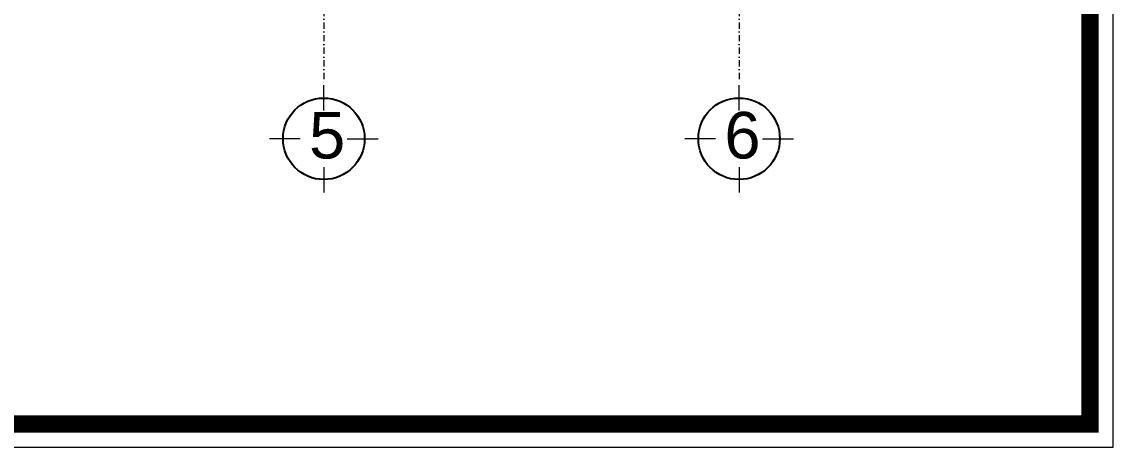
# Model space of a CAD drawing. Header units: millimetres. Extents: x 615730 to 2792744, y 139412 to 597571.
# Drawn here: x 1307014 to 1315686, y 255999 to 259380 of the extents above; entities that cross this region are included whole.
import ezdxf
from ezdxf.enums import TextEntityAlignment as Align

# ---------------------------------------------------------------- set-up
doc = ezdxf.new("R2010")
doc.units = ezdxf.units.MM
doc.header["$MEASUREMENT"] = 0
doc.linetypes.add('DASHDOT', pattern=[1, 0.5, -0.25, 0, -0.25])
doc.layers.get('0').update_dxf_attribs({"lineweight": 5})
for name, color, linetype, lineweight in [('0.1(9)', 9, 'Continuous', 13), ('thay', 7, 'Continuous', 15), ('TIM TRUC', 149, 'DASHDOT', 9)]:
    doc.layers.add(name, color=color, linetype=linetype, lineweight=lineweight)
for name, color, linetype in [('H', 252, 'Continuous'), ('netthay', 3, 'Continuous'), ('TEXT', 2, 'Continuous')]:
    doc.layers.add(name, color=color, linetype=linetype)
doc.styles.add('H280', font='', dxfattribs={"height": 200})
doc.styles.add('KT OZON', font='', dxfattribs={"height": 200})
doc.styles.get('H280').set_extended_font_data('VNI-Avo')
doc.styles.get('KT OZON').set_extended_font_data('VNI-Helve')

# ---------------------------------------------------------------- blocks, each defined once
blk = doc.blocks.new('TRUC 1')
at = {"ltscale": 50}
blk.add_circle((0, -9525), 8572, dxfattribs=at)
at = {"layer": '0.1(9)', "ltscale": 50}
for p, q in [((0, -3572), (0, 1782)), ((-4942, -9525), (-11427, -9525)), ((4942, -9525), (11427, -9525)), ((0, -15478), (0, -20832))]:
    blk.add_line(p, q, dxfattribs=at)
at = {"layer": 'TEXT', "ltscale": 50, "style": 'H280'}
blk.add_attdef('1', text='', height=10478, dxfattribs=at).set_placement((-214, -4892), align=Align.CENTER)

msp = doc.modelspace()

# ---------------------------------------------------------------- linework, layer by layer
at = {"layer": 'H', "const_width": 138.2}
msp.add_lwpolyline([(1288499.3, 256183.5), (1315502.2, 256183.5), (1315502.2, 275168.5), (1288499.3, 275168.5)], close=True, dxfattribs=at)
at = {"layer": 'thay', "linetype": 'Continuous'}
msp.add_lwpolyline([(1288315, 255999.2), (1315686.5, 255999.2), (1315686.5, 275352.8), (1288315, 275352.8)], close=True, dxfattribs=at)
at = {"layer": 'TIM TRUC', "ltscale": 100}
for p, q in [((1309413.8, 273389), (1309413.8, 258877.7)), ((1312713.8, 273389), (1312713.8, 258877.7))]:
    msp.add_line(p, q, dxfattribs=at)

# ---------------------------------------------------------------- block references
at = {"layer": 'netthay', "lineweight": -2, "ltscale": 10}
ref = msp.add_blockref('TRUC 1', (1309413.8, 258090.6, -13.1), dxfattribs=dict(at, xscale=0.03778148023411632, yscale=0.03778148023411632, zscale=0.03778148023411632, rotation=180))
ref.add_attrib('1', '5', dxfattribs={"layer": 'TEXT', "color": 3, "ltscale": 50, "height": 370.2, "style": 'KT OZON'}).set_placement((1309440.5, 258293.6, -13.1), align=Align.CENTER)
ref = msp.add_blockref('TRUC 1', (1312713.8, 258090.6, -13.1), dxfattribs=dict(at, xscale=0.03778148023411632, yscale=0.03778148023411632, zscale=0.03778148023411632, rotation=180))
ref.add_attrib('1', '6', dxfattribs={"layer": 'TEXT', "color": 3, "ltscale": 50, "height": 370.2, "style": 'KT OZON'}).set_placement((1312740.5, 258293.6, -13.1), align=Align.CENTER)

doc.saveas('drawing.dxf')
